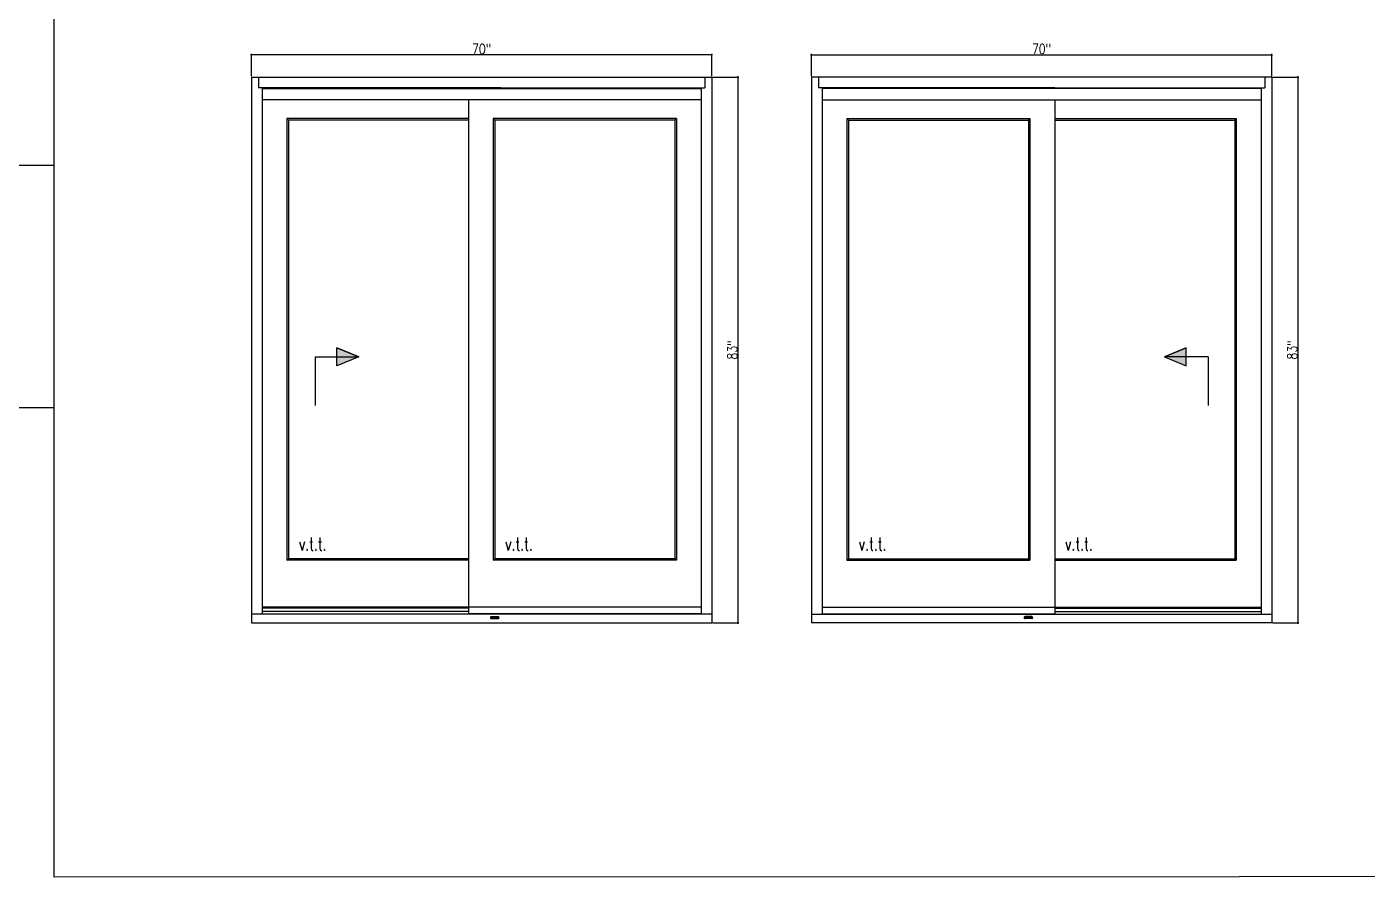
# Model space of a CAD drawing. Header units: inches. Extents: x 1985 to 11287, y 379 to 3234.
# Drawn here: x 7872.4 to 8076.3, y 1473.7 to 1603 of the extents above; entities that cross this region are included whole.
import ezdxf

# ---------------------------------------------------------------- set-up
doc = ezdxf.new("R2010")
doc.units = ezdxf.units.IN
doc.header["$MEASUREMENT"] = 0
doc.layers.get('0').update_dxf_attribs({"linetype": 'CONTINUOUS'})
doc.layers.get('Defpoints').update_dxf_attribs({"linetype": 'CONTINUOUS'})
for name, color, linetype in [('COTE1-1 99', 7, 'CONTINUOUS'), ('elevation 99', 7, 'CONTINUOUS'), ('opening side 99', 1, 'CONTINUOUS'), ('separation 99', 3, 'CONTINUOUS')]:
    doc.layers.add(name, color=color, linetype=linetype)
doc.styles.get("Standard").update_dxf_attribs({"font": 'txt.shx', "width": 0.8})
doc.dimstyles.new('Elevation', dxfattribs={"dimscale": 2, "dimtxt": 0.75, "dimasz": 0.0625, "dimexe": 0.0625, "dimexo": 0.0625, "dimgap": 0.0625, "dimtad": 1, "dimdec": 5, "dimzin": 0, "dimdsep": 46, "dimlunit": 5, "dimtxsty": 'Standard', "dimblk1": 'OBLIQUE', "dimblk2": 'OBLIQUE', "dimsah": 1, "dimcen": 2, "dimdle": 0.0625, "dimclrd": 1, "dimclre": 1, "dimadec": 1, "dimazin": 0, "dimtfac": 0.375, "dimtdec": 5, "dimtmove": 0, "dimatfit": 3, "dimldrblk": 'OBLIQUE', "dimfxl": 1, "dimfrac": 2, "dimtolj": 1, "dimtzin": 0, "dimarcsym": 0})

# ---------------------------------------------------------------- blocks, each defined once
blk = doc.blocks.new('_OBLIQUE')
at = {"color": 0, "linetype": 'ByBlock'}
blk.add_line((-0.5, -0.5), (0.5, 0.5), dxfattribs=at)
blk = doc.blocks.new('*D10')
at = {"layer": 'COTE1-1 99', "color": 1, "lineweight": -2, "transparency": 16777216}
for p, q in [((8061.88, 1595.4), (8065.88, 1595.4)), ((8065.76, 1512.27), (8065.76, 1595.52)), ((8061.88, 1512.4), (8065.88, 1512.4))]:
    blk.add_line(p, q, dxfattribs=at)
at = {"layer": 'Defpoints', "color": 0, "transparency": 16777216}
for p in [(8061.75, 1595.4), (8065.76, 1595.4), (8061.75, 1512.4)]:
    blk.add_point(p, dxfattribs=at)
at = {"layer": 'COTE1-1 99', "color": 1, "lineweight": -2, "transparency": 16777216, "xscale": 0.125, "yscale": 0.125, "zscale": 0.125}
for p, rotation in [((8065.76, 1595.4), 90), ((8065.76, 1512.4), 270)]:
    blk.add_blockref('_OBLIQUE', p, dxfattribs=dict(at, rotation=rotation))
at = {"layer": 'COTE1-1 99', "color": 0, "transparency": 16777216, "insert": (8064.88, 1553.9), "char_height": 1.5, "attachment_point": 5, "rotation": 90}
blk.add_mtext('\\A1;83"', dxfattribs=at)
blk = doc.blocks.new('*D11')
at = {"layer": 'COTE1-1 99', "color": 1, "lineweight": -2, "transparency": 16777216}
for p, q in [((7991.63, 1598.8), (8061.88, 1598.8)), ((7991.75, 1595.52), (7991.75, 1598.93)), ((8061.75, 1595.52), (8061.75, 1598.93))]:
    blk.add_line(p, q, dxfattribs=at)
at = {"layer": 'Defpoints', "color": 0, "transparency": 16777216}
for p in [(8061.75, 1598.8), (7991.75, 1595.4), (8061.75, 1595.4)]:
    blk.add_point(p, dxfattribs=at)
at = {"layer": 'COTE1-1 99', "color": 1, "lineweight": -2, "transparency": 16777216, "xscale": 0.125, "yscale": 0.125, "zscale": 0.125, "rotation": 180}
blk.add_blockref('_OBLIQUE', (7991.75, 1598.8), dxfattribs=at)
at = {"layer": 'COTE1-1 99', "color": 1, "lineweight": -2, "transparency": 16777216, "xscale": 0.125, "yscale": 0.125, "zscale": 0.125}
blk.add_blockref('_OBLIQUE', (8061.75, 1598.8), dxfattribs=at)
at = {"layer": 'COTE1-1 99', "color": 0, "transparency": 16777216, "insert": (8026.75, 1599.68), "char_height": 1.5, "attachment_point": 5}
blk.add_mtext('\\A1;70"', dxfattribs=at)
blk = doc.blocks.new('*D12')
at = {"layer": 'COTE1-1 99', "color": 1, "lineweight": -2, "transparency": 16777216}
for p, q in [((7976.72, 1598.8), (7906.47, 1598.8)), ((7906.6, 1595.52), (7906.6, 1598.93)), ((7976.6, 1595.52), (7976.6, 1598.93))]:
    blk.add_line(p, q, dxfattribs=at)
at = {"layer": 'Defpoints', "color": 0, "transparency": 16777216}
for p in [(7906.6, 1598.8), (7906.6, 1595.4), (7976.6, 1595.4)]:
    blk.add_point(p, dxfattribs=at)
at = {"layer": 'COTE1-1 99', "color": 1, "lineweight": -2, "transparency": 16777216, "xscale": 0.125, "yscale": 0.125, "zscale": 0.125, "rotation": 180}
blk.add_blockref('_OBLIQUE', (7906.6, 1598.8), dxfattribs=at)
at = {"layer": 'COTE1-1 99', "color": 1, "lineweight": -2, "transparency": 16777216, "xscale": 0.125, "yscale": 0.125, "zscale": 0.125}
blk.add_blockref('_OBLIQUE', (7976.6, 1598.8), dxfattribs=at)
at = {"layer": 'COTE1-1 99', "color": 0, "transparency": 16777216, "insert": (7941.6, 1599.68), "char_height": 1.5, "attachment_point": 5}
blk.add_mtext('\\A1;70"', dxfattribs=at)
blk = doc.blocks.new('*D30')
at = {"layer": 'COTE1-1 99', "color": 1, "lineweight": -2, "transparency": 16777216}
for p, q in [((7976.72, 1595.4), (7980.73, 1595.4)), ((7980.6, 1512.27), (7980.6, 1595.52)), ((7976.72, 1512.4), (7980.73, 1512.4))]:
    blk.add_line(p, q, dxfattribs=at)
at = {"layer": 'Defpoints', "color": 0, "transparency": 16777216}
for p in [(7976.6, 1595.4), (7980.6, 1595.4), (7976.6, 1512.4)]:
    blk.add_point(p, dxfattribs=at)
at = {"layer": 'COTE1-1 99', "color": 1, "lineweight": -2, "transparency": 16777216, "xscale": 0.125, "yscale": 0.125, "zscale": 0.125}
for p, rotation in [((7980.6, 1595.4), 90), ((7980.6, 1512.4), 270)]:
    blk.add_blockref('_OBLIQUE', p, dxfattribs=dict(at, rotation=rotation))
at = {"layer": 'COTE1-1 99', "color": 0, "transparency": 16777216, "insert": (7979.73, 1553.9), "char_height": 1.5, "attachment_point": 5, "rotation": 90}
blk.add_mtext('\\A1;83"', dxfattribs=at)

msp = doc.modelspace()

# ---------------------------------------------------------------- hatches: boundary and pattern name
at = {"layer": 'opening side 99'}
h = msp.add_hatch(color=256, dxfattribs=at)
h.paths.add_polyline_path([(7922.913622, 1552.840993), (7919.590826, 1552.840993), (7919.590826, 1551.464646)])
h.paths.add_polyline_path([(7919.590826, 1554.21734), (7919.590826, 1552.840993), (7922.913622, 1552.840993)])
h = msp.add_hatch(color=256, dxfattribs=at)
h.paths.add_polyline_path([(8048.759549, 1551.464646), (8048.759549, 1552.840993), (8045.436754, 1552.840993)])
h.paths.add_polyline_path([(8045.436754, 1552.840993), (8048.759549, 1552.840993), (8048.759549, 1554.21734)])

# ---------------------------------------------------------------- linework, layer by layer
at = {"layer": 'elevation 99'}
for p, q in [((7906.598927, 1595.396455), (7976.598922, 1595.396466)), ((7906.598927, 1595.396455), (7906.598927, 1512.396455)), ((7907.661427, 1595.396455), (7907.661427, 1593.771455)), ((7975.536422, 1595.396466), (7975.536422, 1593.771466)), ((7976.598922, 1595.396466), (7976.598922, 1512.396466)), ((8061.751448, 1595.396455), (7991.751453, 1595.396466)), ((7991.751453, 1595.396466), (7991.751453, 1512.396466)), ((7992.813953, 1595.396466), (7992.813953, 1593.771466)), ((8060.688948, 1595.396455), (8060.688948, 1593.771455)), ((8061.751448, 1595.396455), (8061.751448, 1512.396455)), ((7944.536407, 1593.771455), (7907.661427, 1593.771455)), ((7908.223927, 1593.771455), (7908.223927, 1513.697702)), ((7908.223927, 1593.646466), (7974.973922, 1593.646466)), ((7939.598922, 1593.771466), (7975.536422, 1593.771466)), ((7974.973922, 1593.771466), (7974.973922, 1513.697711)), ((8028.751453, 1593.771466), (7992.813953, 1593.771466)), ((7993.376453, 1593.771466), (7993.376453, 1513.697711)), ((8060.126448, 1593.646466), (7993.376453, 1593.646466)), ((8023.813968, 1593.771455), (8060.688948, 1593.771455)), ((8060.126448, 1593.771455), (8060.126448, 1513.697702)), ((7974.973922, 1591.925466), (7908.223927, 1591.925466)), ((7939.598922, 1591.925466), (7939.598922, 1513.747707)), ((7993.376453, 1591.925466), (8060.126448, 1591.925466)), ((8028.751453, 1591.925466), (8028.751453, 1513.747707)), ((7911.982861, 1589.101778), (7911.98292, 1521.910344)), ((7939.598922, 1589.101778), (7911.982861, 1589.101778)), ((7912.223932, 1588.833907), (7911.982861, 1589.101778)), ((7939.598922, 1588.833907), (7912.223932, 1588.833907)), ((7912.223932, 1588.833907), (7912.223991, 1522.151416)), ((7939.598922, 1588.833907), (7939.598981, 1522.151416)), ((7943.357856, 1589.101788), (7943.357915, 1521.910355)), ((7971.214989, 1589.101788), (7943.357856, 1589.101788)), ((7943.598927, 1588.833917), (7943.357856, 1589.101788)), ((7970.973917, 1588.833917), (7943.598927, 1588.833907)), ((7943.598927, 1588.833917), (7943.598986, 1522.151426)), ((7970.973917, 1588.833917), (7971.214989, 1589.101788)), ((7970.973917, 1588.833917), (7970.973976, 1522.151426)), ((7971.214989, 1589.101788), (7971.215048, 1521.910355)), ((7997.135387, 1589.101788), (7997.135328, 1521.910355)), ((7997.135387, 1589.101788), (8024.99252, 1589.101788)), ((7997.376458, 1588.833917), (7997.135387, 1589.101788)), ((7997.376458, 1588.833917), (7997.376399, 1522.151426)), ((7997.376458, 1588.833917), (8024.751448, 1588.833907)), ((8024.751448, 1588.833917), (8024.751389, 1522.151426)), ((8024.751448, 1588.833917), (8024.99252, 1589.101788)), ((8024.99252, 1589.101788), (8024.992461, 1521.910355)), ((8028.751453, 1588.833907), (8028.751394, 1522.151416)), ((8028.751453, 1589.101778), (8056.367515, 1589.101778)), ((8028.751453, 1588.833907), (8056.126443, 1588.833907)), ((8056.126443, 1588.833907), (8056.126384, 1522.151416)), ((8056.126443, 1588.833907), (8056.367515, 1589.101778)), ((8056.367515, 1589.101778), (8056.367456, 1521.910344)), ((7911.98292, 1521.910344), (7912.223991, 1522.151416)), ((7939.598922, 1521.910344), (7911.98292, 1521.910344)), ((7939.598981, 1522.151416), (7912.223991, 1522.151416)), ((7943.357915, 1521.910355), (7943.598986, 1522.151426)), ((7971.215048, 1521.910355), (7943.357915, 1521.910355)), ((7970.973976, 1522.151426), (7943.598986, 1522.151416)), ((7971.215048, 1521.910355), (7970.973976, 1522.151426)), ((7997.135328, 1521.910355), (7997.376399, 1522.151426)), ((7997.135328, 1521.910355), (8024.992461, 1521.910355)), ((7997.376399, 1522.151426), (8024.751389, 1522.151416)), ((8024.992461, 1521.910355), (8024.751389, 1522.151426)), ((8028.751394, 1522.151416), (8056.126384, 1522.151416)), ((8028.751453, 1521.910344), (8056.367456, 1521.910344)), ((8056.367456, 1521.910344), (8056.126384, 1522.151416)), ((7939.598922, 1514.776466), (7908.223927, 1514.776466)), ((7939.598922, 1514.616466), (7908.223927, 1514.616466)), ((7974.973922, 1514.776466), (7939.598922, 1514.776466)), ((7993.376453, 1514.776466), (8028.751453, 1514.776466)), ((8028.751453, 1514.776466), (8060.126448, 1514.776466)), ((8028.751453, 1514.616466), (8060.126448, 1514.616466)), ((7976.598922, 1513.697712), (7906.598927, 1513.697702)), ((7939.598922, 1514.116707), (7908.223927, 1514.116702)), ((7974.973922, 1513.747712), (7939.598922, 1513.747707)), ((7943.098719, 1513.353933), (7944.098922, 1513.353933)), ((7943.098719, 1513.041458), (7944.098922, 1513.041458)), ((7943.130172, 1513.297708), (7944.067672, 1513.297708)), ((7943.130172, 1513.297708), (7943.130172, 1513.097708)), ((7943.130172, 1513.097708), (7944.067672, 1513.097708)), ((7944.067672, 1513.297708), (7944.067672, 1513.097708)), ((7976.598922, 1513.697712), (7944.536407, 1513.697702)), ((7991.751453, 1513.697712), (8023.813968, 1513.697702)), ((7991.751453, 1513.697712), (8061.751448, 1513.697702)), ((7993.376453, 1513.747712), (8028.751453, 1513.747707)), ((8025.251656, 1513.353933), (8024.251453, 1513.353933)), ((8025.251656, 1513.041458), (8024.251453, 1513.041458)), ((8025.220203, 1513.297708), (8024.282703, 1513.297708)), ((8024.282703, 1513.297708), (8024.282703, 1513.097708)), ((8025.220203, 1513.097708), (8024.282703, 1513.097708)), ((8025.220203, 1513.297708), (8025.220203, 1513.097708)), ((8028.751453, 1514.116707), (8060.126448, 1514.116702)), ((7906.598927, 1512.396455), (7939.598922, 1512.396466)), ((7906.598927, 1512.396455), (7976.598922, 1512.396466)), ((7906.598927, 1512.396455), (7939.598922, 1512.396466)), ((7906.598927, 1512.396455), (7938.036407, 1512.396455)), ((7906.598927, 1512.396455), (7944.536407, 1512.396455)), ((7906.598927, 1512.396455), (7938.036407, 1512.396455)), ((8061.751448, 1512.396455), (7991.751453, 1512.396466)), ((8061.751448, 1512.396455), (8023.813968, 1512.396455)), ((8061.751448, 1512.396455), (8028.751453, 1512.396466)), ((8061.751448, 1512.396455), (8028.751453, 1512.396466)), ((8061.751448, 1512.396455), (8030.313968, 1512.396455)), ((8061.751448, 1512.396455), (8030.313968, 1512.396455))]:
    msp.add_line(p, q, dxfattribs=at)
for centre, start, end in [((7943.098922, 1513.197708), 88.97849405, 270.07439601), ((7944.098922, 1513.197708), 269.99999245, 91.0241971), ((8024.251453, 1513.197708), 88.9758029, 270.00000755), ((8025.251453, 1513.197708), 269.92560399, 91.02150595)]:
    msp.add_arc(centre, 0.15625, start, end, dxfattribs=at)
at = {"layer": 'opening side 99'}
for p, q in [((7922.913622, 1552.840993), (7919.590826, 1554.21734)), ((7919.590826, 1554.21734), (7922.913622, 1552.840993)), ((7919.590826, 1551.464646), (7919.590826, 1554.21734)), ((8045.436754, 1552.840993), (8048.759549, 1554.21734)), ((8048.759549, 1554.21734), (8045.436754, 1552.840993)), ((8048.759549, 1551.464646), (8048.759549, 1554.21734)), ((7916.268031, 1552.840993), (7922.913622, 1552.840993)), ((7916.268031, 1552.840993), (7916.268031, 1545.432142)), ((7922.913622, 1552.840993), (7919.590826, 1551.464646)), ((8052.082345, 1552.840993), (8045.436754, 1552.840993)), ((8045.436754, 1552.840993), (8048.759549, 1551.464646)), ((8052.082345, 1552.840993), (8052.082345, 1545.432142))]:
    msp.add_line(p, q, dxfattribs=at)
at = {"layer": 'separation 99'}
msp.add_line((7808.619843, 1581.997137), (7876.573778, 1581.997137), dxfattribs=at)
msp.add_lwpolyline([(7876.573778, 1711.403795), (7808.619843, 1711.403795), (7808.619843, 1545.162566), (7876.573778, 1545.162566)], close=True, dxfattribs=at)
at = {"layer": 'separation 99', "color": 3}
msp.add_lwpolyline([(7876.573778, 1711.403795), (8777.601674, 1711.674663), (8777.601674, 1473.992733), (7876.573778, 1473.721864)], close=True, dxfattribs=at)

# ---------------------------------------------------------------- texts
at = {"layer": 'elevation 99', "width": 0.7}
for p in [(7913.803926, 1523.396679), (7945.178911, 1523.396679), (7998.956334, 1523.396689), (8030.331388, 1523.396679)]:
    msp.add_text('v.t.t.', height=2, dxfattribs=at).set_placement(p)

# ---------------------------------------------------------------- dimensions: what is measured, and where the dimension line sits
at = {"layer": 'COTE1-1 99'}
for base, p1, p2, angle, picture, middle in [((7906.5989273, 1598.8041327), (7976.5989224, 1595.3964656), (7906.5989273, 1595.3964552), 180, '*D12', (7941.5989248, 1599.6791327)), ((7980.602476, 1595.396466), (7976.598922, 1512.396466), (7976.598922, 1595.396466), 90, '*D30', (7979.727476, 1553.896466)), ((8065.755002, 1595.396455), (8061.751448, 1512.396455), (8061.751448, 1595.396455), 90, '*D10', (8064.880002, 1553.896455))]:
    dim = msp.add_linear_dim(base=base, p1=p1, p2=p2, angle=angle, dimstyle='Elevation', override={"dimpost": '"'}, dxfattribs=at)
    dim.commit()
    dim.dimension.update_dxf_attribs({"geometry": picture, "text_midpoint": middle})
dim = msp.add_linear_dim(base=(8061.751448211, 1598.8041326752), p1=(7991.7514531621, 1595.3964655962), p2=(8061.751448211, 1595.3964551884), dimstyle='Elevation', override={"dimpost": '"'}, dxfattribs=at)
dim.commit()
dim.dimension.update_dxf_attribs({"geometry": '*D11', "text_midpoint": (8026.7514506865, 1599.6791326752)})

doc.saveas('drawing.dxf')
